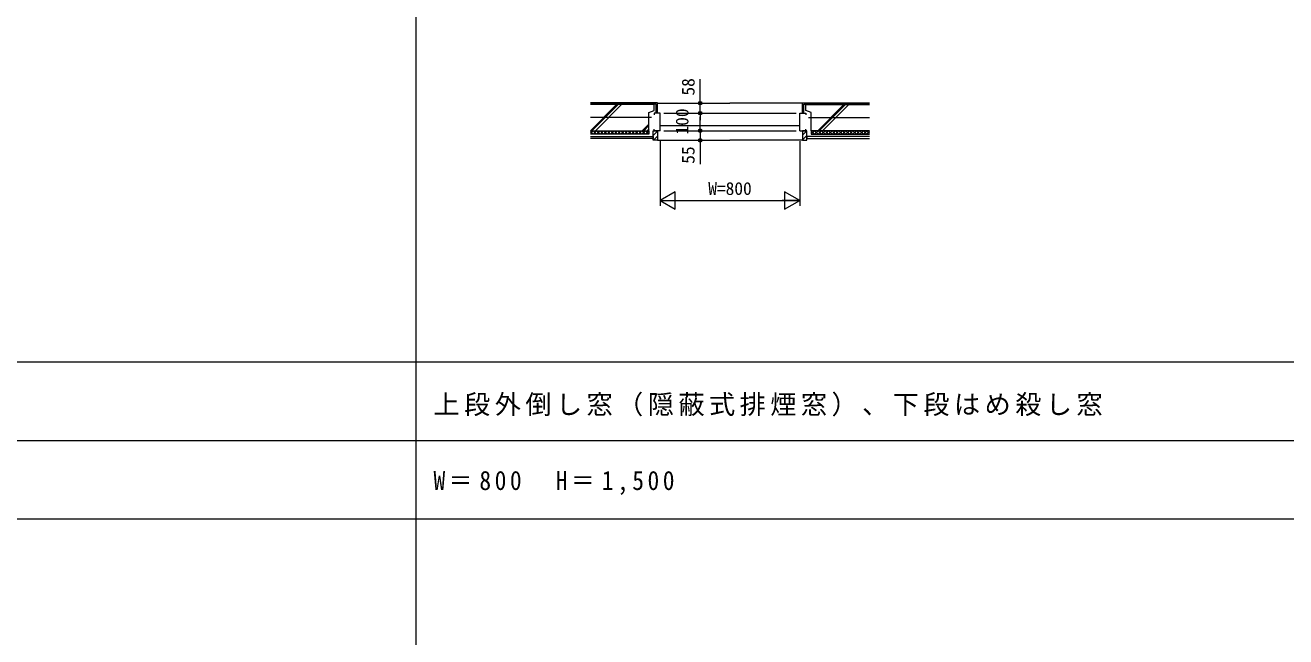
# Model space of a CAD drawing. Units: millimetres, scale not verified. Extents: x -14862 to 13831, y -10512 to 9500.
# Drawn here: x -5691 to 1537, y 925 to 4429 of the extents above; entities that cross this region are included whole.
import ezdxf
from ezdxf.enums import TextEntityAlignment as Align

# ---------------------------------------------------------------- set-up
doc = ezdxf.new("R2010")
doc.units = ezdxf.units.MM
doc.header["$LTSCALE"] = 50
doc.linetypes.add('CHAIN2', pattern=[12, 9, -1, 1, -1])
doc.layers.add('0-0_0', color=7, linetype='Continuous')
for name, color, linetype, lineweight in [('0-2_YKK_ZWAK', 7, 'Continuous', 9), ('0-3_YKK_11', 2, 'Continuous', 9), ('0-4_YKK_12', 7, 'Continuous', 9), ('0-7_YKK_D', 4, 'Continuous', 9)]:
    doc.layers.add(name, color=color, linetype=linetype, lineweight=lineweight)
doc.styles.add('ＭＳ ゴシック', font='')
doc.styles.get('ＭＳ ゴシック').set_extended_font_data('MS Gothic')

msp = doc.modelspace()

# ---------------------------------------------------------------- linework, layer by layer
at = {"layer": '0-2_YKK_ZWAK'}
for p, q in [((-3450, -10500), (-3450, 9000)), ((-14850, 2500), (13650, 2500)), ((-14850, 2050), (13650, 2050)), ((-14850, 1600), (13650, 1600))]:
    msp.add_line(p, q, dxfattribs=at)
at = {"layer": '0-3_YKK_11'}
for p, q in [((-1821, 4003), (-1821, 4120.71)), ((-1881, 3983), (-1851, 3983)), ((-1821, 3983), (-1821, 4003)), ((-1821, 3925), (-1821, 3983)), ((-1881, 3925), (-1851, 3925)), ((-1871, 3925), (-1851, 3925)), ((-1821, 3925), (-1821, 3905)), ((-1821, 3925), (-1821, 3905)), ((-1821, 3845), (-1821, 3905)), ((-1821, 3905), (-1821, 3885)), ((-1821, 3845), (-1821, 3865)), ((-1821, 3825), (-1821, 3845)), ((-1821, 3825), (-1821, 3845)), ((-2050, 3765), (-2050, 3395)), ((-2005, 3770), (-1791, 3770)), ((-1881, 3825), (-1851, 3825)), ((-1871, 3825), (-1851, 3825)), ((-1821, 3825), (-1821, 3770)), ((-1250, 3765), (-1250, 3395)), ((-1963.4, 3375), (-1963.4, 3475)), ((-1336.6, 3475), (-1336.6, 3375)), ((-1250, 3425), (-1336.6, 3475)), ((-2050, 3425), (-1963.4, 3375)), ((-2049, 3425), (-1251, 3425)), ((-1250, 3425), (-1350, 3425)), ((-1336.6, 3375), (-1250, 3425))]:
    msp.add_line(p, q, dxfattribs=at)
for points in [[(-1821, 3770), (-1821, 3750), (-1821, 3632.29)], [(-1963.4, 3475), (-2050, 3425), (-1950, 3425)]]:
    msp.add_lwpolyline(points, dxfattribs=at)
for centre, radius in [((-1821, 3983), 10), ((-1821, 3983), 6.5), ((-1821, 3925), 10), ((-1821, 3925), 10), ((-1821, 3925), 6.5), ((-1821, 3925), 6.5), ((-1821, 3825), 10), ((-1821, 3825), 10), ((-1821, 3825), 6.5), ((-1821, 3825), 6.5), ((-1821, 3770), 10), ((-1821, 3770), 6.5)]:
    msp.add_circle(centre, radius, dxfattribs=at)
at = {"layer": '0-4_YKK_12'}
for p, q in [((-2065, 3985), (-2450, 3985)), ((-2073, 3977), (-2450, 3977)), ((-2395, 3985), (-2395, 3977)), ((-2385, 3985), (-2385, 3977)), ((-2285, 3985), (-2285, 3977)), ((-2275, 3985), (-2275, 3977)), ((-2175, 3985), (-2175, 3977)), ((-2165, 3985), (-2165, 3977)), ((-2073, 3925), (-2073, 3977)), ((-2065, 3925), (-2065, 3985)), ((-2065, 3983), (-1650, 3983)), ((-1235, 3983), (-1650, 3983)), ((-1235, 3985), (-850, 3985)), ((-1235, 3925), (-1235, 3985)), ((-1227, 3977), (-850, 3977)), ((-1227, 3925), (-1227, 3977)), ((-1135, 3985), (-1135, 3977)), ((-1125, 3985), (-1125, 3977)), ((-1025, 3985), (-1025, 3977)), ((-1015, 3985), (-1015, 3977)), ((-915, 3985), (-915, 3977)), ((-905, 3985), (-905, 3977)), ((-2085, 3975), (-2450, 3975)), ((-2300, 3975), (-2450, 3825)), ((-2291.51, 3975), (-2441.51, 3825)), ((-2271.72, 3975), (-2421.72, 3825)), ((-2115, 3930), (-2085, 3940)), ((-2115, 3825), (-2115, 3930)), ((-2085, 3940), (-2085, 3975)), ((-2065, 3925), (-2073, 3925)), ((-1235, 3925), (-1227, 3925)), ((-1215, 3975), (-850, 3975)), ((-1215, 3940), (-1215, 3975)), ((-1185, 3930), (-1215, 3940)), ((-1185, 3825), (-1185, 3930)), ((-1146.98, 3825), (-996.99, 3975)), ((-1138.5, 3825), (-988.5, 3975)), ((-1118.7, 3825), (-968.7, 3975)), ((-2115, 3863.02), (-2153.02, 3825)), ((-2115, 3854.53), (-2144.53, 3825)), ((-2115, 3834.73), (-2124.73, 3825)), ((-2450, 3825), (-2115, 3825)), ((-2435, 3825), (-2450, 3810)), ((-2435, 3805), (-2450, 3820)), ((-2115, 3805), (-2450, 3805)), ((-2450, 3792), (-2090, 3792)), ((-2090, 3780), (-2450, 3780)), ((-2415, 3825), (-2435, 3805)), ((-2415, 3805), (-2435, 3825)), ((-2395, 3825), (-2415, 3805)), ((-2395, 3805), (-2415, 3825)), ((-2375, 3825), (-2395, 3805)), ((-2375, 3805), (-2395, 3825)), ((-2355, 3825), (-2375, 3805)), ((-2355, 3805), (-2375, 3825)), ((-2335, 3825), (-2355, 3805)), ((-2335, 3805), (-2355, 3825)), ((-2315, 3825), (-2335, 3805)), ((-2315, 3805), (-2335, 3825)), ((-2295, 3825), (-2315, 3805)), ((-2295, 3805), (-2315, 3825)), ((-2275, 3825), (-2295, 3805)), ((-2275, 3805), (-2295, 3825)), ((-2255, 3825), (-2275, 3805)), ((-2255, 3805), (-2275, 3825)), ((-2235, 3825), (-2255, 3805)), ((-2235, 3805), (-2255, 3825)), ((-2215, 3825), (-2235, 3805)), ((-2215, 3805), (-2235, 3825)), ((-2195, 3825), (-2215, 3805)), ((-2195, 3805), (-2215, 3825)), ((-2175, 3825), (-2195, 3805)), ((-2175, 3805), (-2195, 3825)), ((-2155, 3825), (-2175, 3805)), ((-2155, 3805), (-2175, 3825)), ((-2135, 3825), (-2155, 3805)), ((-2135, 3805), (-2155, 3825)), ((-2115, 3825), (-2135, 3805)), ((-2115, 3805), (-2135, 3825)), ((-2115, 3825), (-2115, 3805)), ((-2090, 3770), (-2090, 3825)), ((-2090, 3825), (-2065, 3825)), ((-2090, 3796.72), (-2065, 3821.72)), ((-2090, 3792), (-2090, 3780)), ((-2065, 3770), (-2090, 3770)), ((-2088.43, 3770), (-2065, 3793.43)), ((-2065, 3825), (-2065, 3770)), ((-2065, 3770), (-1650, 3770)), ((-1235, 3770), (-1650, 3770)), ((-1235, 3825), (-1235, 3770)), ((-1210, 3825), (-1235, 3800)), ((-1210, 3825), (-1235, 3825)), ((-1210, 3796.72), (-1235, 3771.72)), ((-1235, 3770), (-1210, 3770)), ((-1210, 3770), (-1210, 3825)), ((-850, 3792), (-1210, 3792)), ((-1210, 3792), (-1210, 3780)), ((-1210, 3780), (-850, 3780)), ((-850, 3825), (-1185, 3825)), ((-1185, 3825), (-1165, 3805)), ((-1185, 3805), (-1165, 3825)), ((-1185, 3825), (-1185, 3805)), ((-1185, 3805), (-850, 3805)), ((-1165, 3825), (-1145, 3805)), ((-1165, 3805), (-1145, 3825)), ((-1145, 3825), (-1125, 3805)), ((-1145, 3805), (-1125, 3825)), ((-1125, 3825), (-1105, 3805)), ((-1125, 3805), (-1105, 3825)), ((-1105, 3825), (-1085, 3805)), ((-1105, 3805), (-1085, 3825)), ((-1085, 3825), (-1065, 3805)), ((-1085, 3805), (-1065, 3825)), ((-1065, 3825), (-1045, 3805)), ((-1065, 3805), (-1045, 3825)), ((-1045, 3825), (-1025, 3805)), ((-1045, 3805), (-1025, 3825)), ((-1025, 3825), (-1005, 3805)), ((-1025, 3805), (-1005, 3825)), ((-1005, 3825), (-985, 3805)), ((-1005, 3805), (-985, 3825)), ((-985, 3825), (-965, 3805)), ((-985, 3805), (-965, 3825)), ((-965, 3825), (-945, 3805)), ((-965, 3805), (-945, 3825)), ((-945, 3825), (-925, 3805)), ((-945, 3805), (-925, 3825)), ((-925, 3825), (-905, 3805)), ((-925, 3805), (-905, 3825)), ((-905, 3825), (-885, 3805)), ((-905, 3805), (-885, 3825)), ((-885, 3825), (-865, 3805)), ((-885, 3805), (-865, 3825)), ((-865, 3825), (-850, 3810)), ((-865, 3805), (-850, 3820))]:
    msp.add_line(p, q, dxfattribs=at)
at = {"layer": '0-4_YKK_12', "linetype": 'CHAIN2'}
for p, q in [((-2100, 3900), (-2450, 3900)), ((-1200, 3900), (-850, 3900))]:
    msp.add_line(p, q, dxfattribs=at)
at = {"layer": '0-7_YKK_D'}
for p, q in [((-2085, 3925), (-2085, 3916)), ((-2050, 3925), (-2085, 3925)), ((-2050, 3825), (-2050, 3925)), ((-2030, 3925), (-1270, 3925)), ((-1250, 3925), (-1215, 3925)), ((-1250, 3825), (-1250, 3925)), ((-1215, 3925), (-1215, 3916)), ((-2085, 3825), (-2085, 3834)), ((-2050, 3855), (-1250, 3855)), ((-2050, 3855), (-1250, 3855)), ((-2050, 3825), (-2050, 3855)), ((-1250, 3825), (-1250, 3855)), ((-1215, 3825), (-1215, 3834)), ((-2050, 3825), (-2085, 3825)), ((-2030, 3825), (-1270, 3825)), ((-1250, 3825), (-1215, 3825))]:
    msp.add_line(p, q, dxfattribs=at)

# ---------------------------------------------------------------- texts
at = {"layer": '0-0_0', "char_height": 110, "attachment_point": 7, "style": 'ＭＳ ゴシック'}
for s, insert in [('\\T1.17;上段外倒し窓（隠蔽式排煙窓）、下段はめ殺し窓', (-3350, 2187.5)), ('\\T1.3;\\W0.9;W＝800\u3000H＝1,500', (-3350, 1737.5))]:
    msp.add_mtext(s, dxfattribs=dict(at, insert=insert))
at = {"layer": '0-3_YKK_11', "color": 4, "style": 'ＭＳ ゴシック'}
for s, p in [('58', (-1831, 4026.14)), ('100', (-1866, 3803)), ('55', (-1831, 3635.43))]:
    msp.add_text(s, height=73.31, rotation=90, dxfattribs=at).set_placement(p, align=Align.BOTTOM_LEFT)
msp.add_text('W=800', height=73.31, dxfattribs=at).set_placement((-1774.57, 3435), align=Align.BOTTOM_LEFT)

doc.saveas('drawing.dxf')
